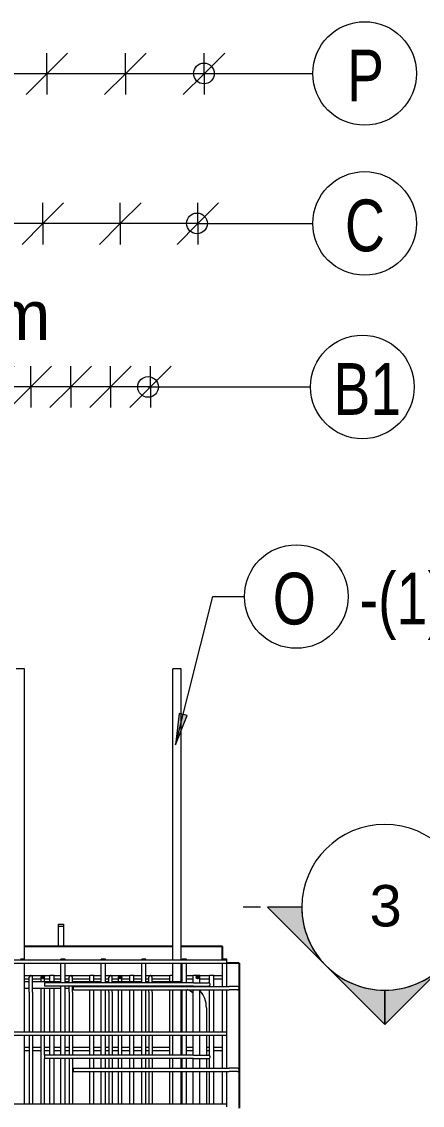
# Model space of a CAD drawing. Header units: millimetres. Extents: x 6744 to 22888, y -3063 to 10037.
# Drawn here: x 11794 to 12760, y 7317 to 9932 of the extents above; entities that cross this region are included whole.
import ezdxf

# ---------------------------------------------------------------- set-up
doc = ezdxf.new("R2010")
doc.units = ezdxf.units.MM
for name, color, linetype, lineweight in [('A-ANNO-DIMS', 211, 'Continuous', 9), ('A-ANNO-DIMS-50', 211, 'Continuous', 9), ('A-GENM', 13, 'Continuous', 18), ('A-WALL', 113, 'Continuous', 25), ('G-ANNO-SYMB', 111, 'Continuous', 9), ('S-RBAR', 171, 'Continuous', 18), ('S-RBAR-IDEN', 171, 'Continuous', 9)]:
    doc.layers.add(name, color=color, linetype=linetype, lineweight=lineweight)
doc.styles.add('Arial', font='arial.ttf', dxfattribs={"height": 100})
doc.styles.add('Arial_1', font='arial.ttf', dxfattribs={"height": 119.0625})
doc.styles.add('Nirmala UI Semilight', font='NirmalaS.ttf', dxfattribs={"width": 0.8, "height": 125})
doc.dimstyles.new('Arrow_Filled_-_2_5_NI_UI', dxfattribs={"dimscale": 304.8, "dimtxt": 130.920493, "dimasz": 0.328084, "dimexe": 0.164042, "dimexo": 0.0625, "dimgap": 0.164042, "dimtad": 1, "dimdec": 4, "dimzin": 0, "dimdsep": 46, "dimtxsty": 'Arial', "dimblk1": 'OBLIQUE', "dimblk2": 'OBLIQUE', "dimsah": 1, "dimcen": 0.09, "dimazin": 0, "dimtfac": 1, "dimtdec": 4, "dimtix": 1, "dimtmove": 0, "dimatfit": 3, "dimfxl": 0.164042, "dimfxlon": 1, "dimtvp": 1, "dimtolj": 1, "dimtzin": 0, "dimarcsym": 2})
doc.dimstyles.new('Arrow_Filled_-_2_5_NI_UI_1', dxfattribs={"dimscale": 304.8, "dimtxt": 130.920493, "dimasz": 0.328084, "dimexe": 0.164042, "dimexo": 0.0625, "dimgap": 0.164042, "dimtad": 1, "dimdec": 4, "dimzin": 0, "dimdsep": 46, "dimtxsty": 'Arial_1', "dimblk1": 'OBLIQUE', "dimblk2": 'OBLIQUE', "dimsah": 1, "dimcen": 0.09, "dimazin": 0, "dimtfac": 1, "dimtdec": 4, "dimtix": 1, "dimtmove": 0, "dimatfit": 3, "dimfxl": 0.164042, "dimfxlon": 1, "dimtvp": 1, "dimtolj": 1, "dimtzin": 0, "dimarcsym": 2})
doc.dimstyles.new('Arrow_Filled_-_2_5_NI_UI_2', dxfattribs={"dimscale": 304.8, "dimtxt": 130.920493, "dimasz": 0.328084, "dimexe": 0.164042, "dimexo": 0.0625, "dimgap": 0.164042, "dimtad": 1, "dimdec": 4, "dimzin": 0, "dimdsep": 46, "dimtxsty": 'Nirmala UI Semilight', "dimblk1": 'OBLIQUE', "dimblk2": 'OBLIQUE', "dimsah": 1, "dimcen": 0.09, "dimazin": 0, "dimtfac": 1, "dimtdec": 4, "dimtix": 1, "dimtmove": 0, "dimatfit": 3, "dimfxl": 0.164042, "dimfxlon": 1, "dimtvp": 1, "dimtolj": 1, "dimtzin": 0, "dimarcsym": 2})

# ---------------------------------------------------------------- blocks, each defined once
blk = doc.blocks.new('RR spread anchor face based - RR-SA-4_0-180-1726831-Elevation Front 1')
at = {"layer": 'A-GENM'}
for p, q in [((11882.6, 7748.8), (11882.6, 7753.8)), ((11882.6, 7753.8), (11894.6, 7753.8)), ((11882.6, 7700), (11882.6, 7748.8)), ((11894.6, 7748.8), (11882.6, 7748.8)), ((11894.6, 7753.8), (11894.6, 7748.8)), ((11894.6, 7748.8), (11894.6, 7700))]:
    blk.add_line(p, q, dxfattribs=at)
blk = doc.blocks.new('Detail View - M_Section Head - Filled SHOP DWG-1002450-Elevation Front 1')
at = {"layer": 'G-ANNO-SYMB'}
h = blk.add_hatch(color=256, dxfattribs=at)
edge = h.paths.add_edge_path()
edge.add_line((12386.7, 7794.8), (12469.5, 7794.8))
edge.add_arc((12669.5, 7794.8), 200, 180, 225)
edge.add_line((12528.1, 7653.4), (12386.7, 7794.8))
h = blk.add_hatch(color=256, dxfattribs=at)
edge = h.paths.add_edge_path()
edge.add_line((12952.4, 7794.8), (12811, 7653.4))
edge.add_arc((12669.5, 7794.8), 200, 315, 360)
edge.add_line((12869.5, 7794.8), (12952.4, 7794.8))
h = blk.add_hatch(color=256, dxfattribs=at)
edge = h.paths.add_edge_path()
edge.add_line((12669.5, 7512), (12528.1, 7653.4))
edge.add_arc((12669.5, 7794.8), 200, 225, 270)
edge.add_line((12669.5, 7594.8), (12669.5, 7512))
h = blk.add_hatch(color=256, dxfattribs=at)
edge = h.paths.add_edge_path()
edge.add_line((12669.5, 7512), (12669.5, 7594.8))
edge.add_arc((12669.5, 7794.8), 200, 270, 315)
edge.add_line((12811, 7653.4), (12669.5, 7512))
for p, q in [((12669.5, 7512), (12386.7, 7794.8)), ((12469.5, 7794.8), (12386.7, 7794.8)), ((12386.7, 7794.8), (12528.1, 7653.4)), ((12469.5, 7794.8), (12386.7, 7794.8)), ((12669.5, 7512), (12952.4, 7794.8)), ((12811, 7653.4), (12952.4, 7794.8)), ((12869.5, 7794.8), (12952.4, 7794.8)), ((12952.4, 7794.8), (12869.5, 7794.8)), ((12528.1, 7653.4), (12669.5, 7512)), ((12669.5, 7512), (12811, 7653.4)), ((12669.5, 7594.8), (12669.5, 7512)), ((12669.5, 7512), (12669.5, 7594.8))]:
    blk.add_line(p, q, dxfattribs=at)
for start, end in [(0, 180), (180, 360), (180, 225), (315, 0), (225, 270), (270, 315)]:
    blk.add_arc((12669.5, 7794.8), 200, start, end, dxfattribs=at)
blk = doc.blocks.new('DIMBLOCK1-Elevation Front 1')
at = {"layer": 'A-ANNO-DIMS-50'}
for p, q in [((12008.2, 9051.1), (12058.2, 9101.1)), ((12008.2, 9051.1), (12008.2, 9101.1)), ((12104.4, 9051.1), (12154.4, 9101.1)), ((12104.4, 9051.1), (12104.4, 9101.1)), ((12008.2, 9051.1), (11958.2, 9001.1)), ((12104.4, 9051.1), (12008.2, 9051.1)), ((12008.2, 9051.1), (12008.2, 9001.1)), ((12104.4, 9051.1), (12054.4, 9001.1)), ((12104.4, 9051.1), (12104.4, 9001.1))]:
    blk.add_line(p, q, dxfattribs=at)
blk = doc.blocks.new('_Oblique')
at = {"color": 0, "linetype": 'ByBlock', "lineweight": -2}
blk.add_line((-0.5, -0.5), (0.5, 0.5), dxfattribs=at)
blk = doc.blocks.new('DIMBLOCK2-Elevation Front 1')
at = {"layer": 'A-ANNO-DIMS-50'}
for p, q in [((11912.1, 9051.1), (11962.1, 9101.1)), ((11912.1, 9051.1), (11912.1, 9101.1)), ((12008.2, 9051.1), (12058.2, 9101.1)), ((12008.2, 9051.1), (12008.2, 9101.1)), ((11912.1, 9051.1), (11862.1, 9001.1)), ((12008.2, 9051.1), (11912.1, 9051.1)), ((11912.1, 9051.1), (11912.1, 9001.1)), ((12008.2, 9051.1), (11958.2, 9001.1)), ((12008.2, 9051.1), (12008.2, 9001.1))]:
    blk.add_line(p, q, dxfattribs=at)
blk = doc.blocks.new('DIMBLOCK3-Elevation Front 1')
at = {"layer": 'A-ANNO-DIMS-50'}
for p, q in [((11815.9, 9051.1), (11865.9, 9101.1)), ((11815.9, 9051.1), (11815.9, 9101.1)), ((11912.1, 9051.1), (11962.1, 9101.1)), ((11912.1, 9051.1), (11912.1, 9101.1)), ((11815.9, 9051.1), (11765.9, 9001.1)), ((11912.1, 9051.1), (11815.9, 9051.1)), ((11815.9, 9051.1), (11815.9, 9001.1)), ((11912.1, 9051.1), (11862.1, 9001.1)), ((11912.1, 9051.1), (11912.1, 9001.1))]:
    blk.add_line(p, q, dxfattribs=at)
blk = doc.blocks.new('DIMBLOCK4-Elevation Front 1')
at = {"layer": 'A-ANNO-DIMS-50'}
for p, q in [((11726, 9051.1), (11776, 9101.1)), ((11726, 9051.1), (11726, 9101.1)), ((11815.9, 9051.1), (11865.9, 9101.1)), ((11815.9, 9051.1), (11815.9, 9101.1)), ((11726, 9051.1), (11676, 9001.1)), ((11815.9, 9051.1), (11726, 9051.1)), ((11726, 9051.1), (11726, 9001.1)), ((11815.9, 9051.1), (11765.9, 9001.1)), ((11815.9, 9051.1), (11815.9, 9001.1))]:
    blk.add_line(p, q, dxfattribs=at)
blk = doc.blocks.new('DIMBLOCK21-Elevation Front 1')
at = {"layer": 'A-ANNO-DIMS-50'}
for p, q in [((11726, 9051.1), (11776, 9101.1)), ((11726, 9051.1), (11726, 9101.1)), ((11815.9, 9051.1), (11865.9, 9101.1)), ((11815.9, 9051.1), (11815.9, 9101.1)), ((11912.1, 9051.1), (11962.1, 9101.1)), ((11912.1, 9051.1), (11912.1, 9101.1)), ((12008.2, 9051.1), (12058.2, 9101.1)), ((12008.2, 9051.1), (12008.2, 9101.1)), ((12104.4, 9051.1), (12154.4, 9101.1)), ((12104.4, 9051.1), (12104.4, 9101.1)), ((11726, 9051.1), (11676, 9001.1)), ((11815.9, 9051.1), (11726, 9051.1)), ((11726, 9051.1), (11726, 9001.1)), ((11815.9, 9051.1), (11765.9, 9001.1)), ((12104.4, 9051.1), (11815.9, 9051.1)), ((11912.1, 9051.1), (11815.9, 9051.1)), ((11815.9, 9051.1), (11815.9, 9001.1)), ((11912.1, 9051.1), (11862.1, 9001.1)), ((12008.2, 9051.1), (11912.1, 9051.1)), ((11912.1, 9051.1), (11912.1, 9001.1)), ((12008.2, 9051.1), (11958.2, 9001.1)), ((12104.4, 9051.1), (12008.2, 9051.1)), ((12008.2, 9051.1), (12008.2, 9001.1)), ((12104.4, 9051.1), (12054.4, 9001.1)), ((12104.4, 9051.1), (12104.4, 9001.1))]:
    blk.add_line(p, q, dxfattribs=at)
blk = doc.blocks.new('_None')
blk = doc.blocks.new('DIMBLOCK22-Elevation Front 1')
at = {"layer": 'A-ANNO-DIMS-50'}
for p, q in [((11623.7, 9051.1), (11673.7, 9101.1)), ((11623.7, 9051.1), (11623.7, 9101.1)), ((11726, 9051.1), (11776, 9101.1)), ((11726, 9051.1), (11726, 9101.1)), ((11815.9, 9051.1), (11865.9, 9101.1)), ((11815.9, 9051.1), (11815.9, 9101.1)), ((11623.7, 9051.1), (11573.7, 9001.1)), ((11726, 9051.1), (11623.7, 9051.1)), ((11623.7, 9051.1), (11623.7, 9001.1)), ((11726, 9051.1), (11676, 9001.1)), ((11815.9, 9051.1), (11726, 9051.1)), ((11815.9, 9051.1), (11726, 9051.1)), ((11726, 9051.1), (11726, 9001.1)), ((11815.9, 9051.1), (11765.9, 9001.1)), ((11815.9, 9051.1), (11815.9, 9001.1))]:
    blk.add_line(p, q, dxfattribs=at)
blk = doc.blocks.new('DIMBLOCK33-Elevation Front 1')
at = {"layer": 'A-ANNO-DIMS-50'}
for p, q in [((12031.7, 9444.8), (12081.7, 9494.8)), ((12031.7, 9444.8), (12031.7, 9494.8)), ((12218.6, 9444.8), (12268.6, 9494.8)), ((12218.6, 9444.8), (12218.6, 9494.8)), ((12031.7, 9444.8), (11981.7, 9394.8)), ((12218.6, 9444.8), (12031.7, 9444.8)), ((12031.7, 9444.8), (12031.7, 9394.8)), ((12218.6, 9444.8), (12168.6, 9394.8)), ((12218.6, 9444.8), (12218.6, 9394.8))]:
    blk.add_line(p, q, dxfattribs=at)
blk = doc.blocks.new('DIMBLOCK34-Elevation Front 1')
at = {"layer": 'A-ANNO-DIMS-50'}
for p, q in [((11844.7, 9444.8), (11894.7, 9494.8)), ((11844.7, 9444.8), (11844.7, 9494.8)), ((12031.7, 9444.8), (12081.7, 9494.8)), ((12031.7, 9444.8), (12031.7, 9494.8)), ((11844.7, 9444.8), (11794.7, 9394.8)), ((12031.7, 9444.8), (11844.7, 9444.8)), ((11844.7, 9444.8), (11844.7, 9394.8)), ((12031.7, 9444.8), (11981.7, 9394.8)), ((12031.7, 9444.8), (12031.7, 9394.8))]:
    blk.add_line(p, q, dxfattribs=at)
blk = doc.blocks.new('DIMBLOCK35-Elevation Front 1')
at = {"layer": 'A-ANNO-DIMS-50'}
for p, q in [((11657.8, 9444.8), (11707.8, 9494.8)), ((11657.8, 9444.8), (11657.8, 9494.8)), ((11844.7, 9444.8), (11894.7, 9494.8)), ((11844.7, 9444.8), (11844.7, 9494.8)), ((11657.8, 9444.8), (11607.8, 9394.8)), ((11844.7, 9444.8), (11657.8, 9444.8)), ((11657.8, 9444.8), (11657.8, 9394.8)), ((11844.7, 9444.8), (11794.7, 9394.8)), ((11844.7, 9444.8), (11844.7, 9394.8))]:
    blk.add_line(p, q, dxfattribs=at)
blk = doc.blocks.new('DIMBLOCK44-Elevation Front 1')
at = {"layer": 'A-ANNO-DIMS-50'}
for p, q in [((10162.6, 9444.8), (10212.6, 9494.8)), ((10162.6, 9444.8), (10162.6, 9494.8)), ((10349.5, 9444.8), (10399.5, 9494.8)), ((10349.5, 9444.8), (10349.5, 9494.8)), ((10536.4, 9444.8), (10586.4, 9494.8)), ((10536.4, 9444.8), (10536.4, 9494.8)), ((10723.3, 9444.8), (10773.3, 9494.8)), ((10723.3, 9444.8), (10723.3, 9494.8)), ((10910.2, 9444.8), (10960.2, 9494.8)), ((10910.2, 9444.8), (10910.2, 9494.8)), ((11097.1, 9444.8), (11147.1, 9494.8)), ((11097.1, 9444.8), (11097.1, 9494.8)), ((11284, 9444.8), (11334, 9494.8)), ((11284, 9444.8), (11284, 9494.8)), ((11470.9, 9444.8), (11520.9, 9494.8)), ((11470.9, 9444.8), (11470.9, 9494.8)), ((11657.8, 9444.8), (11707.8, 9494.8)), ((11657.8, 9444.8), (11657.8, 9494.8)), ((11844.7, 9444.8), (11894.7, 9494.8)), ((11844.7, 9444.8), (11844.7, 9494.8)), ((12031.7, 9444.8), (12081.7, 9494.8)), ((12031.7, 9444.8), (12031.7, 9494.8)), ((12218.6, 9444.8), (12268.6, 9494.8)), ((12218.6, 9444.8), (12218.6, 9494.8)), ((10162.6, 9444.8), (10112.6, 9394.8)), ((12218.6, 9444.8), (10162.6, 9444.8)), ((10349.5, 9444.8), (10162.6, 9444.8)), ((10162.6, 9444.8), (10162.6, 9394.8)), ((10349.5, 9444.8), (10299.5, 9394.8)), ((10536.4, 9444.8), (10349.5, 9444.8)), ((10349.5, 9444.8), (10349.5, 9394.8)), ((10536.4, 9444.8), (10486.4, 9394.8)), ((10723.3, 9444.8), (10536.4, 9444.8)), ((10536.4, 9444.8), (10536.4, 9394.8)), ((10723.3, 9444.8), (10673.3, 9394.8)), ((10910.2, 9444.8), (10723.3, 9444.8)), ((10723.3, 9444.8), (10723.3, 9394.8)), ((10910.2, 9444.8), (10860.2, 9394.8)), ((11097.1, 9444.8), (10910.2, 9444.8)), ((10910.2, 9444.8), (10910.2, 9394.8)), ((11097.1, 9444.8), (11047.1, 9394.8)), ((11284, 9444.8), (11097.1, 9444.8)), ((11097.1, 9444.8), (11097.1, 9394.8)), ((11284, 9444.8), (11234, 9394.8)), ((11470.9, 9444.8), (11284, 9444.8)), ((11284, 9444.8), (11284, 9394.8)), ((11470.9, 9444.8), (11420.9, 9394.8)), ((11657.8, 9444.8), (11470.9, 9444.8)), ((11470.9, 9444.8), (11470.9, 9394.8)), ((11657.8, 9444.8), (11607.8, 9394.8)), ((11844.7, 9444.8), (11657.8, 9444.8)), ((11657.8, 9444.8), (11657.8, 9394.8)), ((11844.7, 9444.8), (11794.7, 9394.8)), ((12031.7, 9444.8), (11844.7, 9444.8)), ((11844.7, 9444.8), (11844.7, 9394.8)), ((12031.7, 9444.8), (11981.7, 9394.8)), ((12218.6, 9444.8), (12031.7, 9444.8)), ((12031.7, 9444.8), (12031.7, 9394.8)), ((12218.6, 9444.8), (12168.6, 9394.8)), ((12218.6, 9444.8), (12218.6, 9394.8))]:
    blk.add_line(p, q, dxfattribs=at)
blk = doc.blocks.new('M_Rebar Tag_rfa MARK - DOT 1 MM-794228-Elevation Front 1')
at = {"layer": 'S-RBAR-IDEN'}
blk.add_circle((12615.5, 9050.7), 125, dxfattribs=at)
blk = doc.blocks.new('DIMBLOCK452-Elevation Front 1')
at = {"layer": 'A-ANNO-DIMS-50'}
for p, q in [((12043.9, 9806.2), (12093.9, 9856.2)), ((12043.9, 9806.2), (12043.9, 9856.2)), ((12233.6, 9806.2), (12283.6, 9856.2)), ((12233.6, 9806.2), (12233.6, 9856.2)), ((12043.9, 9806.2), (11993.9, 9756.2)), ((12233.6, 9806.2), (12043.9, 9806.2)), ((12043.9, 9806.2), (12043.9, 9756.2)), ((12233.6, 9806.2), (12183.6, 9756.2)), ((12233.6, 9806.2), (12233.6, 9756.2))]:
    blk.add_line(p, q, dxfattribs=at)
blk = doc.blocks.new('DIMBLOCK453-Elevation Front 1')
at = {"layer": 'A-ANNO-DIMS-50'}
for p, q in [((11854.3, 9806.2), (11904.3, 9856.2)), ((11854.3, 9806.2), (11854.3, 9856.2)), ((12043.9, 9806.2), (12093.9, 9856.2)), ((12043.9, 9806.2), (12043.9, 9856.2)), ((11854.3, 9806.2), (11804.3, 9756.2)), ((12043.9, 9806.2), (11854.3, 9806.2)), ((11854.3, 9806.2), (11854.3, 9756.2)), ((12043.9, 9806.2), (11993.9, 9756.2)), ((12043.9, 9806.2), (12043.9, 9756.2))]:
    blk.add_line(p, q, dxfattribs=at)
blk = doc.blocks.new('DIMBLOCK454-Elevation Front 1')
at = {"layer": 'A-ANNO-DIMS-50'}
for p, q in [((11664.7, 9806.2), (11714.7, 9856.2)), ((11664.7, 9806.2), (11664.7, 9856.2)), ((11854.3, 9806.2), (11904.3, 9856.2)), ((11854.3, 9806.2), (11854.3, 9856.2)), ((11664.7, 9806.2), (11614.7, 9756.2)), ((11854.3, 9806.2), (11664.7, 9806.2)), ((11664.7, 9806.2), (11664.7, 9756.2)), ((11854.3, 9806.2), (11804.3, 9756.2)), ((11854.3, 9806.2), (11854.3, 9756.2))]:
    blk.add_line(p, q, dxfattribs=at)
blk = doc.blocks.new('DIMBLOCK463-Elevation Front 1')
at = {"layer": 'A-ANNO-DIMS-50'}
for p, q in [((10147.6, 9806.2), (10197.6, 9856.2)), ((10147.6, 9806.2), (10147.6, 9856.2)), ((10337.2, 9806.2), (10387.2, 9856.2)), ((10337.2, 9806.2), (10337.2, 9856.2)), ((10526.8, 9806.2), (10576.8, 9856.2)), ((10526.8, 9806.2), (10526.8, 9856.2)), ((10716.5, 9806.2), (10766.5, 9856.2)), ((10716.5, 9806.2), (10716.5, 9856.2)), ((10906.1, 9806.2), (10956.1, 9856.2)), ((10906.1, 9806.2), (10906.1, 9856.2)), ((11095.7, 9806.2), (11145.7, 9856.2)), ((11095.7, 9806.2), (11095.7, 9856.2)), ((11285.4, 9806.2), (11335.4, 9856.2)), ((11285.4, 9806.2), (11285.4, 9856.2)), ((11475, 9806.2), (11525, 9856.2)), ((11475, 9806.2), (11475, 9856.2)), ((11664.7, 9806.2), (11714.7, 9856.2)), ((11664.7, 9806.2), (11664.7, 9856.2)), ((11854.3, 9806.2), (11904.3, 9856.2)), ((11854.3, 9806.2), (11854.3, 9856.2)), ((12043.9, 9806.2), (12093.9, 9856.2)), ((12043.9, 9806.2), (12043.9, 9856.2)), ((12233.6, 9806.2), (12283.6, 9856.2)), ((12233.6, 9806.2), (12233.6, 9856.2)), ((10147.6, 9806.2), (10097.6, 9756.2)), ((12233.6, 9806.2), (10147.6, 9806.2)), ((10337.2, 9806.2), (10147.6, 9806.2)), ((10147.6, 9806.2), (10147.6, 9756.2)), ((10337.2, 9806.2), (10287.2, 9756.2)), ((10526.8, 9806.2), (10337.2, 9806.2)), ((10337.2, 9806.2), (10337.2, 9756.2)), ((10526.8, 9806.2), (10476.8, 9756.2)), ((10716.5, 9806.2), (10526.8, 9806.2)), ((10526.8, 9806.2), (10526.8, 9756.2)), ((10716.5, 9806.2), (10666.5, 9756.2)), ((10906.1, 9806.2), (10716.5, 9806.2)), ((10716.5, 9806.2), (10716.5, 9756.2)), ((10906.1, 9806.2), (10856.1, 9756.2)), ((11095.7, 9806.2), (10906.1, 9806.2)), ((10906.1, 9806.2), (10906.1, 9756.2)), ((11095.7, 9806.2), (11045.7, 9756.2)), ((11285.4, 9806.2), (11095.7, 9806.2)), ((11095.7, 9806.2), (11095.7, 9756.2)), ((11285.4, 9806.2), (11235.4, 9756.2)), ((11475, 9806.2), (11285.4, 9806.2)), ((11285.4, 9806.2), (11285.4, 9756.2)), ((11475, 9806.2), (11425, 9756.2)), ((11664.7, 9806.2), (11475, 9806.2)), ((11475, 9806.2), (11475, 9756.2)), ((11664.7, 9806.2), (11614.7, 9756.2)), ((11854.3, 9806.2), (11664.7, 9806.2)), ((11664.7, 9806.2), (11664.7, 9756.2)), ((11854.3, 9806.2), (11804.3, 9756.2)), ((12043.9, 9806.2), (11854.3, 9806.2)), ((11854.3, 9806.2), (11854.3, 9756.2)), ((12043.9, 9806.2), (11993.9, 9756.2)), ((12233.6, 9806.2), (12043.9, 9806.2)), ((12043.9, 9806.2), (12043.9, 9756.2)), ((12233.6, 9806.2), (12183.6, 9756.2)), ((12233.6, 9806.2), (12233.6, 9756.2))]:
    blk.add_line(p, q, dxfattribs=at)
blk = doc.blocks.new('M_Rebar Tag_rfa MARK - ARROW-794226-Elevation Front 1')
at = {"layer": 'S-RBAR-IDEN'}
blk.add_circle((7986, 7943.3), 125, dxfattribs=at)

msp = doc.modelspace()

# ---------------------------------------------------------------- hatches: boundary and pattern name
at = {"layer": 'S-RBAR'}
h = msp.add_hatch(color=256, dxfattribs=at)
edge = h.paths.add_edge_path()
edge.add_arc((11844.74723, 7626), 4, 0, 360)
for points in [[(11844.74723, 7622), (11848.74723, 7626), (11844.74723, 7630), (11840.74723, 7626)], [(12031.65632, 7622), (12035.65632, 7626), (12031.65632, 7630), (12027.65632, 7626)], [(12218.56541, 7622), (12222.56541, 7626), (12218.56541, 7630), (12214.56541, 7626)]]:
    msp.add_hatch(color=256, dxfattribs=at).paths.add_polyline_path(points)
h = msp.add_hatch(color=256, dxfattribs=at)
edge = h.paths.add_edge_path()
edge.add_arc((12031.65632, 7626), 4, 0, 360)
h = msp.add_hatch(color=256, dxfattribs=at)
edge = h.paths.add_edge_path()
edge.add_arc((12218.56541, 7626), 4, 0, 360)
at = {"layer": 'S-RBAR-IDEN'}
msp.add_hatch(color=256, dxfattribs=at).paths.add_polyline_path([(12164.7913, 8187.12959), (12192.73559, 8257.42618), (12173.58931, 8262.2634)])

# ---------------------------------------------------------------- linework, layer by layer
at = {"layer": 'A-WALL'}
for p, q in [((12158.56541, 7700), (11800.56541, 7700)), ((12278.56745, 7700), (12178.56541, 7700)), ((12278.56745, 7670), (12278.56745, 7700)), ((12318.56745, 7660), (12288.56745, 7660)), ((12318.56745, 7660), (12318.56745, 7310))]:
    msp.add_line(p, q, dxfattribs=at)
at = {"layer": 'G-ANNO-SYMB'}
msp.add_line((12369.54668, 7794.81652), (12327.79283, 7794.81652), dxfattribs=at)
at = {"layer": 'S-RBAR'}
for p, q in [((11800.56541, 8370), (11780.56541, 8370)), ((11800.56541, 7670), (11800.56541, 8370)), ((12178.56541, 8370), (12158.56541, 8370)), ((12158.56541, 7668.00692), (12158.56541, 8370)), ((12178.56541, 7668.00692), (12178.56541, 8370)), ((10132.56745, 7668.00692), (12288.56745, 7668.00692)), ((11800.84018, 7670), (11790.84018, 7670)), ((11800.84018, 7668.00692), (11800.84018, 7670)), ((11898.38564, 7670), (11888.38564, 7670)), ((11888.38564, 7668.00692), (11888.38564, 7670)), ((11898.38564, 7668.00692), (11898.38564, 7670)), ((11995.93109, 7670), (11985.93109, 7670)), ((11985.93109, 7668.00692), (11985.93109, 7670)), ((11995.93109, 7668.00692), (11995.93109, 7670)), ((12093.47655, 7670), (12083.47655, 7670)), ((12083.47655, 7668.00692), (12083.47655, 7670)), ((12093.47655, 7668.00692), (12093.47655, 7670)), ((12191.022, 7670), (12181.022, 7670)), ((12181.022, 7668.00692), (12181.022, 7670)), ((12191.022, 7668.00692), (12191.022, 7670)), ((12288.56745, 7670), (12278.56745, 7670)), ((12278.56745, 7668.00692), (12278.56745, 7670)), ((12288.56745, 7668.00692), (12288.56745, 7670)), ((12288.56745, 7660.00692), (12288.56745, 7668.00692)), ((10132.56745, 7660.00692), (12288.56745, 7660.00692)), ((11800.84018, 7494.44909), (11800.84018, 7660.00692)), ((11888.38564, 7612.69684), (11888.38564, 7660.00692)), ((11898.38564, 7612.69684), (11898.38564, 7660.00692)), ((11985.93109, 7612.69684), (11985.93109, 7660.00692)), ((11995.93109, 7612.69684), (11995.93109, 7660.00692)), ((12083.47655, 7612.69684), (12083.47655, 7660.00692)), ((12093.47655, 7612.69684), (12093.47655, 7660.00692)), ((12158.56541, 7615.6317), (12158.56541, 7660.00692)), ((12178.56541, 7615.28537), (12178.56541, 7660.00692)), ((12181.022, 7612.69684), (12181.022, 7660.00692)), ((12191.022, 7612.69684), (12191.022, 7660.00692)), ((12278.56745, 7604), (12278.56745, 7660.00692)), ((12288.56745, 7604), (12288.56745, 7660.00692)), ((11800.84018, 7630), (11861.79874, 7630)), ((11800.84018, 7622), (11811.93491, 7622)), ((11800.84018, 7615.6317), (11811.93491, 7615.6317)), ((11811.93491, 7590), (11811.93491, 7626)), ((11819.93491, 7590), (11819.93491, 7626)), ((11819.93491, 7622), (11840.74723, 7622)), ((11819.93491, 7615.6317), (11888.38564, 7615.6317)), ((11844.74723, 7630), (11840.74723, 7626)), ((11840.74723, 7616.19521), (11840.74723, 7626)), ((11840.74723, 7626), (11844.74723, 7622)), ((11848.74723, 7626), (11844.74723, 7630)), ((11844.74723, 7622), (11848.74723, 7626)), ((12208.56745, 7612.69684), (11848.56745, 7612.69684)), ((11848.56745, 7612.69684), (11848.56745, 7604.69684)), ((11848.74723, 7616.19521), (11848.74723, 7626)), ((11848.74723, 7622), (11861.79874, 7622)), ((11871.79874, 7630), (11861.79874, 7630)), ((11861.79874, 7615.6317), (11861.79874, 7630)), ((11871.79874, 7630), (11888.38564, 7630)), ((11871.79874, 7615.6317), (11871.79874, 7630)), ((11871.79874, 7622), (11888.38564, 7622)), ((11898.38564, 7630), (11958.1349, 7630)), ((11898.38564, 7622), (11908.0763, 7622)), ((11898.38564, 7615.6317), (11908.0763, 7615.6317)), ((11908.0763, 7613.47237), (11908.0763, 7626)), ((11916.0763, 7613.47237), (11916.0763, 7626)), ((11916.0763, 7622), (11958.1349, 7622)), ((11916.0763, 7615.6317), (11985.93109, 7615.6317)), ((11968.1349, 7630), (11958.1349, 7630)), ((11958.1349, 7615.6317), (11958.1349, 7630)), ((11968.1349, 7630), (11985.93109, 7630)), ((11968.1349, 7615.6317), (11968.1349, 7630)), ((11968.1349, 7622), (11985.93109, 7622)), ((11995.93109, 7630), (12054.47106, 7630)), ((11995.93109, 7622), (12004.21769, 7622)), ((11995.93109, 7615.6317), (12004.21769, 7615.6317)), ((12004.21769, 7613.47237), (12004.21769, 7626)), ((12012.21769, 7613.47237), (12012.21769, 7626)), ((12012.21769, 7622), (12027.65632, 7622)), ((12012.21769, 7615.6317), (12083.47655, 7615.6317)), ((12031.65632, 7630), (12027.65632, 7626)), ((12027.65632, 7616.19521), (12027.65632, 7626)), ((12027.65632, 7626), (12031.65632, 7622)), ((12035.65632, 7626), (12031.65632, 7630)), ((12031.65632, 7622), (12035.65632, 7626)), ((12035.65632, 7616.19521), (12035.65632, 7626)), ((12035.65632, 7622), (12054.47106, 7622)), ((12064.47106, 7630), (12054.47106, 7630)), ((12054.47106, 7615.6317), (12054.47106, 7630)), ((12064.47106, 7630), (12083.47655, 7630)), ((12064.47106, 7615.6317), (12064.47106, 7630)), ((12064.47106, 7622), (12083.47655, 7622)), ((12093.69382, 7630), (12150.80722, 7630)), ((12093.69382, 7622), (12100.35908, 7622)), ((12093.69382, 7615.6317), (12100.35908, 7615.6317)), ((12100.35908, 7613.47237), (12100.35908, 7626)), ((12108.35908, 7613.47237), (12108.35908, 7626)), ((12108.35908, 7622), (12150.80722, 7622)), ((12108.35908, 7615.6317), (12175.93481, 7615.6317)), ((12158.56541, 7630), (12150.80722, 7630)), ((12150.80722, 7615.6317), (12150.80722, 7630)), ((12178.56541, 7630), (12181.022, 7630)), ((12178.56541, 7622), (12181.022, 7622)), ((12191.022, 7630), (12207.56745, 7630)), ((12191.022, 7622), (12207.56745, 7622)), ((12223.56745, 7630.00692), (12207.56745, 7630.00692)), ((12207.56745, 7612.69684), (12207.56745, 7630.00692)), ((12208.56745, 7612.69684), (12244.56745, 7612.69684)), ((12218.56541, 7630), (12214.56541, 7626)), ((12214.56541, 7626), (12218.56541, 7622)), ((12222.56541, 7626), (12218.56541, 7630)), ((12218.56541, 7622), (12222.56541, 7626)), ((12223.56745, 7612.69684), (12223.56745, 7630.00692)), ((12223.56745, 7630), (12247.14338, 7630)), ((12223.56745, 7622), (12247.14338, 7622)), ((12257.14338, 7630), (12247.14338, 7630)), ((12247.14338, 7611.41038), (12247.14338, 7630)), ((12257.14338, 7630), (12278.56745, 7630)), ((12257.14338, 7604), (12257.14338, 7630)), ((12257.14338, 7622), (12278.56745, 7622)), ((11800.84018, 7599.6317), (11811.93491, 7599.6317)), ((11811.93491, 7590), (11811.93491, 7494.44909)), ((11819.93491, 7599.6317), (11888.38564, 7599.6317)), ((11819.93491, 7590), (11819.93491, 7494.44909)), ((11840.74723, 7494.44909), (11840.74723, 7599.6317)), ((12208.56745, 7604.69684), (11848.56745, 7604.69684)), ((11848.74723, 7494.44909), (11848.74723, 7599.6317)), ((11861.79874, 7494.44909), (11861.79874, 7599.6317)), ((11871.79874, 7494.44909), (11871.79874, 7599.6317)), ((11888.38564, 7494.44909), (11888.38564, 7604.69684)), ((11898.38564, 7494.44909), (11898.38564, 7604.69684)), ((11898.38564, 7599.6317), (11908.0763, 7599.6317)), ((11908.0763, 7590), (11908.0763, 7604.92594)), ((11908.0763, 7590), (11908.0763, 7494.44909)), ((11916.0763, 7590), (11916.0763, 7604.92594)), ((11916.0763, 7599.6317), (11918.56745, 7599.6317)), ((11916.0763, 7590), (11916.0763, 7494.44909)), ((11918.56745, 7604), (12294.56745, 7604)), ((11918.56745, 7596), (11918.56745, 7604)), ((11918.56745, 7596), (12294.56745, 7596)), ((11958.1349, 7494.44909), (11958.1349, 7596)), ((11968.1349, 7494.44909), (11968.1349, 7596)), ((11985.93109, 7604), (11985.93109, 7604.69684)), ((11985.93109, 7494.44909), (11985.93109, 7596)), ((11995.93109, 7604), (11995.93109, 7604.69684)), ((11995.93109, 7494.44909), (11995.93109, 7596)), ((12004.21769, 7604.25887), (12004.21769, 7604.92594)), ((12004.21769, 7590), (12004.21769, 7596.25133)), ((12004.21769, 7590), (12004.21769, 7494.44909)), ((12012.21769, 7604.25887), (12012.21769, 7604.92594)), ((12012.21769, 7590), (12012.21769, 7596.25133)), ((12012.21769, 7590), (12012.21769, 7494.44909)), ((12027.65632, 7494.44909), (12027.65632, 7596)), ((12035.65632, 7494.44909), (12035.65632, 7596)), ((12054.47106, 7494.44909), (12054.47106, 7596)), ((12064.47106, 7494.44909), (12064.47106, 7596)), ((12083.47655, 7604), (12083.47655, 7604.69684)), ((12083.47655, 7494.44909), (12083.47655, 7596)), ((12093.47655, 7604), (12093.47655, 7604.69684)), ((12093.47655, 7494.44909), (12093.47655, 7596)), ((12100.35908, 7604.25887), (12100.35908, 7604.92594)), ((12100.35908, 7590), (12100.35908, 7596.25133)), ((12100.35908, 7590), (12100.35908, 7494.44909)), ((12108.35908, 7604.25887), (12108.35908, 7604.92594)), ((12108.35908, 7590), (12108.35908, 7596.25133)), ((12108.35908, 7590), (12108.35908, 7494.44909)), ((12150.80722, 7494.44909), (12150.80722, 7596)), ((12158.56541, 7494.44909), (12158.56541, 7596)), ((12178.56541, 7494.44909), (12178.56541, 7596)), ((12181.022, 7604), (12181.022, 7604.69684)), ((12181.022, 7494.44909), (12181.022, 7596)), ((12191.022, 7604), (12191.022, 7604.69684)), ((12191.022, 7494.44909), (12191.022, 7596)), ((12207.56745, 7604), (12207.56745, 7604.69684)), ((12207.56745, 7494.44909), (12207.56745, 7596)), ((12208.56745, 7604.69684), (12244.56745, 7604.69684)), ((12223.56745, 7604), (12223.56745, 7604.69684)), ((12223.56745, 7494.44909), (12223.56745, 7596)), ((12247.14338, 7604), (12247.14338, 7605.9833)), ((12247.14338, 7494.44909), (12247.14338, 7596)), ((12257.14338, 7494.44909), (12257.14338, 7596)), ((12278.56745, 7494.44909), (12278.56745, 7596)), ((12288.56745, 7494.44909), (12288.56745, 7596)), ((12314.56745, 7604), (12294.56745, 7604)), ((12314.56745, 7596), (12294.56745, 7596)), ((12239.43481, 7552.1317), (12239.43481, 7494.44909)), ((10132.56745, 7494.44909), (12288.56745, 7494.44909)), ((10132.56745, 7486.44909), (12288.56745, 7486.44909)), ((11800.84018, 7320.89127), (11800.84018, 7486.44909)), ((11811.93491, 7486.44909), (11811.93491, 7320.89127)), ((11819.93491, 7486.44909), (11819.93491, 7320.89127)), ((11840.74723, 7320.89127), (11840.74723, 7486.44909)), ((11848.74723, 7437.82493), (11848.74723, 7486.44909)), ((11861.79874, 7437.82493), (11861.79874, 7486.44909)), ((11871.79874, 7437.82493), (11871.79874, 7486.44909)), ((11888.38564, 7437.82493), (11888.38564, 7486.44909)), ((11898.38564, 7437.82493), (11898.38564, 7486.44909)), ((11908.0763, 7486.44909), (11908.0763, 7437.82493)), ((11916.0763, 7486.44909), (11916.0763, 7437.82493)), ((11958.1349, 7437.82493), (11958.1349, 7486.44909)), ((11968.1349, 7437.82493), (11968.1349, 7486.44909)), ((11985.93109, 7437.82493), (11985.93109, 7486.44909)), ((11995.93109, 7437.82493), (11995.93109, 7486.44909)), ((12004.21769, 7486.44909), (12004.21769, 7437.82493)), ((12012.21769, 7486.44909), (12012.21769, 7437.82493)), ((12027.65632, 7437.82493), (12027.65632, 7486.44909)), ((12035.65632, 7437.82493), (12035.65632, 7486.44909)), ((12054.47106, 7437.82493), (12054.47106, 7486.44909)), ((12064.47106, 7437.82493), (12064.47106, 7486.44909)), ((12083.47655, 7437.82493), (12083.47655, 7486.44909)), ((12093.47655, 7437.82493), (12093.47655, 7486.44909)), ((12100.35908, 7486.44909), (12100.35908, 7437.82493)), ((12108.35908, 7486.44909), (12108.35908, 7437.82493)), ((12150.80722, 7437.82493), (12150.80722, 7486.44909)), ((12158.56541, 7437.82493), (12158.56541, 7486.44909)), ((12178.56541, 7437.82493), (12178.56541, 7486.44909)), ((12181.022, 7437.82493), (12181.022, 7486.44909)), ((12191.022, 7437.82493), (12191.022, 7486.44909)), ((12207.56745, 7437.82493), (12207.56745, 7486.44909)), ((12223.56745, 7437.82493), (12223.56745, 7486.44909)), ((12239.43481, 7486.44909), (12239.43481, 7437.82493)), ((12247.14338, 7436.53846), (12247.14338, 7486.44909)), ((12257.14338, 7406.33333), (12257.14338, 7486.44909)), ((12278.56745, 7406.33333), (12278.56745, 7486.44909)), ((12288.56745, 7486.44909), (12288.56745, 7494.44909)), ((12288.56745, 7406.33333), (12288.56745, 7486.44909)), ((11800.84018, 7457.17308), (11811.93491, 7457.17308)), ((11819.93491, 7457.17308), (11840.74723, 7457.17308)), ((11848.74723, 7457.17308), (11861.79874, 7457.17308)), ((11871.79874, 7457.17308), (11888.38564, 7457.17308)), ((11898.38564, 7457.17308), (11908.0763, 7457.17308)), ((11916.0763, 7457.17308), (11958.1349, 7457.17308)), ((11968.1349, 7457.17308), (11985.93109, 7457.17308)), ((11995.93109, 7457.17308), (12004.21769, 7457.17308)), ((12012.21769, 7457.17308), (12027.65632, 7457.17308)), ((12035.65632, 7457.17308), (12054.47106, 7457.17308)), ((12064.47106, 7457.17308), (12083.47655, 7457.17308)), ((12093.47655, 7457.17308), (12100.35908, 7457.17308)), ((12108.35908, 7457.17308), (12150.80722, 7457.17308)), ((12178.56541, 7457.17308), (12181.022, 7457.17308)), ((12191.022, 7457.17308), (12207.56745, 7457.17308)), ((12239.43481, 7457.17308), (12247.14338, 7457.17308)), ((12257.14338, 7457.17308), (12278.56745, 7457.17308)), ((11800.84018, 7449.17308), (11811.93491, 7449.17308)), ((11819.93491, 7449.17308), (11840.74723, 7449.17308)), ((12208.56745, 7437.82493), (11848.56745, 7437.82493)), ((11848.56745, 7437.82493), (11848.56745, 7429.82493)), ((12208.56745, 7429.82493), (11848.56745, 7429.82493)), ((11848.74723, 7449.17308), (11861.79874, 7449.17308)), ((11848.74723, 7320.89127), (11848.74723, 7429.82493)), ((11861.79874, 7320.89127), (11861.79874, 7429.82493)), ((11871.79874, 7449.17308), (11888.38564, 7449.17308)), ((11871.79874, 7320.89127), (11871.79874, 7429.82493)), ((11888.38564, 7320.89127), (11888.38564, 7429.82493)), ((11898.38564, 7449.17308), (11908.0763, 7449.17308)), ((11898.38564, 7320.89127), (11898.38564, 7429.82493)), ((11908.0763, 7429.82493), (11908.0763, 7320.89127)), ((11916.0763, 7449.17308), (11958.1349, 7449.17308)), ((11916.0763, 7429.82493), (11916.0763, 7320.89127)), ((11958.1349, 7406.33333), (11958.1349, 7429.82493)), ((11968.1349, 7449.17308), (11985.93109, 7449.17308)), ((11968.1349, 7406.33333), (11968.1349, 7429.82493)), ((11985.93109, 7406.33333), (11985.93109, 7429.82493)), ((11995.93109, 7449.17308), (12004.21769, 7449.17308)), ((11995.93109, 7406.33333), (11995.93109, 7429.82493)), ((12004.21769, 7429.82493), (12004.21769, 7406.33333)), ((12012.21769, 7449.17308), (12027.65632, 7449.17308)), ((12012.21769, 7429.82493), (12012.21769, 7406.33333)), ((12027.65632, 7406.33333), (12027.65632, 7429.82493)), ((12035.65632, 7449.17308), (12054.47106, 7449.17308)), ((12035.65632, 7406.33333), (12035.65632, 7429.82493)), ((12054.47106, 7406.33333), (12054.47106, 7429.82493)), ((12064.47106, 7449.17308), (12083.47655, 7449.17308)), ((12064.47106, 7406.33333), (12064.47106, 7429.82493)), ((12083.47655, 7406.33333), (12083.47655, 7429.82493)), ((12093.47655, 7449.17308), (12100.35908, 7449.17308)), ((12093.47655, 7406.33333), (12093.47655, 7429.82493)), ((12100.35908, 7429.82493), (12100.35908, 7406.33333)), ((12108.35908, 7449.17308), (12150.80722, 7449.17308)), ((12108.35908, 7429.82493), (12108.35908, 7406.33333)), ((12150.80722, 7406.33333), (12150.80722, 7429.82493)), ((12158.56541, 7406.33333), (12158.56541, 7429.82493)), ((12178.56541, 7449.17308), (12181.022, 7449.17308)), ((12178.56541, 7406.33333), (12178.56541, 7429.82493)), ((12181.022, 7406.33333), (12181.022, 7429.82493)), ((12191.022, 7449.17308), (12207.56745, 7449.17308)), ((12191.022, 7406.33333), (12191.022, 7429.82493)), ((12207.56745, 7406.33333), (12207.56745, 7429.82493)), ((12208.56745, 7437.82493), (12244.56745, 7437.82493)), ((12208.56745, 7429.82493), (12244.56745, 7429.82493)), ((12223.56745, 7406.33333), (12223.56745, 7429.82493)), ((12239.43481, 7449.17308), (12247.14338, 7449.17308)), ((12239.43481, 7429.82493), (12239.43481, 7406.33333)), ((12247.14338, 7406.33333), (12247.14338, 7431.11139)), ((12257.14338, 7449.17308), (12278.56745, 7449.17308)), ((11918.56745, 7406.33333), (12294.56745, 7406.33333)), ((11918.56745, 7398.33333), (11918.56745, 7406.33333)), ((12314.56745, 7406.33333), (12294.56745, 7406.33333)), ((11918.56745, 7398.33333), (12294.56745, 7398.33333)), ((11958.1349, 7320.89127), (11958.1349, 7398.33333)), ((11968.1349, 7320.89127), (11968.1349, 7398.33333)), ((11985.93109, 7320.89127), (11985.93109, 7398.33333)), ((11995.93109, 7320.89127), (11995.93109, 7398.33333)), ((12004.21769, 7398.33333), (12004.21769, 7320.89127)), ((12012.21769, 7398.33333), (12012.21769, 7320.89127)), ((12027.65632, 7320.89127), (12027.65632, 7398.33333)), ((12035.65632, 7320.89127), (12035.65632, 7398.33333)), ((12054.47106, 7320.89127), (12054.47106, 7398.33333)), ((12064.47106, 7320.89127), (12064.47106, 7398.33333)), ((12083.47655, 7320.89127), (12083.47655, 7398.33333)), ((12093.47655, 7320.89127), (12093.47655, 7398.33333)), ((12100.35908, 7398.33333), (12100.35908, 7320.89127)), ((12108.35908, 7398.33333), (12108.35908, 7320.89127)), ((12150.80722, 7320.89127), (12150.80722, 7398.33333)), ((12158.56541, 7320.89127), (12158.56541, 7398.33333)), ((12178.56541, 7320.89127), (12178.56541, 7398.33333)), ((12181.022, 7320.89127), (12181.022, 7398.33333)), ((12191.022, 7320.89127), (12191.022, 7398.33333)), ((12207.56745, 7320.89127), (12207.56745, 7398.33333)), ((12223.56745, 7320.89127), (12223.56745, 7398.33333)), ((12239.43481, 7398.33333), (12239.43481, 7320.89127)), ((12247.14338, 7320.89127), (12247.14338, 7398.33333)), ((12257.14338, 7320.89127), (12257.14338, 7398.33333)), ((12278.56745, 7320.89127), (12278.56745, 7398.33333)), ((12288.56745, 7320.89127), (12288.56745, 7398.33333)), ((12314.56745, 7398.33333), (12294.56745, 7398.33333)), ((10132.56745, 7320.89127), (12288.56745, 7320.89127)), ((12288.56745, 7312.89127), (12288.56745, 7320.89127))]:
    msp.add_line(p, q, dxfattribs=at)
for centre in [(11844.74723, 7626), (12031.65632, 7626), (12218.56541, 7626)]:
    msp.add_circle(centre, 4, dxfattribs=at)
for centre, radius, start, end in [((11815.93491, 7626), 4, 360, 180), ((11815.93491, 7626), 4, 165, 180), ((11815.93491, 7626), 4, 105, 150), ((11815.93491, 7626), 4, 30, 75), ((11844.74723, 7626), 4, 360, 180), ((11912.0763, 7626), 4, 360, 180), ((11912.0763, 7626), 4, 165, 180), ((11912.0763, 7626), 4, 105, 150), ((11912.0763, 7626), 4, 30, 75), ((12008.21769, 7626), 4, 360, 180), ((12008.21769, 7626), 4, 165, 180), ((12008.21769, 7626), 4, 105, 150), ((12008.21769, 7626), 4, 30, 75), ((12031.65632, 7626), 4, 360, 180), ((12104.35908, 7626), 4, 360, 180), ((12104.35908, 7626), 4, 165, 180), ((12104.35908, 7626), 4, 105, 150), ((12104.35908, 7626), 4, 30, 75), ((12175.93481, 7552.1317), 63.5, 85.3569946, 90), ((12175.93481, 7552.1317), 63.5, 73.17657231, 76.2301364), ((12244.56745, 7608.69684), 4, 75, 90), ((12244.56745, 7608.69684), 4, 270, 90), ((12244.56745, 7608.69684), 4, 15, 60), ((12175.93481, 7552.1317), 47.5, 47.98080911, 68.63626766), ((12175.93481, 7552.1317), 63.5, 0, 40.94003588), ((12244.56745, 7608.69684), 4, 300, 345), ((12314.56745, 7600), 4, 270, 90), ((12314.56745, 7600), 4, 270, 285), ((12314.56745, 7600), 4, 15, 60), ((12314.56745, 7600), 4, 300, 345), ((12244.56745, 7433.82493), 4, 75, 90), ((12244.56745, 7433.82493), 4, 270, 90), ((12244.56745, 7433.82493), 4, 15, 60), ((12244.56745, 7433.82493), 4, 300, 345), ((12314.56745, 7402.33333), 4, 270, 90), ((12314.56745, 7402.33333), 4, 15, 60), ((12314.56745, 7402.33333), 4, 270, 285), ((12314.56745, 7402.33333), 4, 300, 345)]:
    msp.add_arc(centre, radius, start, end, dxfattribs=at)
at = {"layer": 'S-RBAR-IDEN'}
for p, q in [((12233.40581, 9807.27502), (12495.9759, 9807.27502)), ((12216.62686, 9445.40525), (12495.9759, 9445.40525)), ((12098.63282, 9050.72283), (12490.48617, 9050.72283)), ((12164.7913, 8187.12959), (12255.15815, 8544.81245)), ((12255.15815, 8544.81245), (12331.15253, 8544.81245)), ((12173.58931, 8262.2634), (12164.7913, 8187.12959)), ((12164.7913, 8187.12959), (12192.73559, 8257.42618)), ((12192.73559, 8257.42618), (12173.58931, 8262.2634))]:
    msp.add_line(p, q, dxfattribs=at)
for centre in [(12233.40581, 9807.27502), (12216.62686, 9445.40525), (12098.63282, 9050.72283)]:
    msp.add_circle(centre, 25, dxfattribs=at)

# ---------------------------------------------------------------- block references
at = {"layer": 'A-GENM'}
msp.add_blockref('RR spread anchor face based - RR-SA-4_0-180-1726831-Elevation Front 1', (0, 0), dxfattribs=at)
at = {"layer": 'G-ANNO-SYMB'}
msp.add_blockref('Detail View - M_Section Head - Filled SHOP DWG-1002450-Elevation Front 1', (0, 0), dxfattribs=at)
at = {"layer": 'S-RBAR-IDEN'}
for name, p in [('M_Rebar Tag_rfa MARK - DOT 1 MM-794228-Elevation Front 1', (5.48973, 756.5522)), ('M_Rebar Tag_rfa MARK - DOT 1 MM-794228-Elevation Front 1', (5.48973, 394.68242)), ('M_Rebar Tag_rfa MARK - DOT 1 MM-794228-Elevation Front 1', (0, 0)), ('M_Rebar Tag_rfa MARK - ARROW-794226-Elevation Front 1', (4470.18147, 601.54104))]:
    msp.add_blockref(name, p, dxfattribs=at)

# ---------------------------------------------------------------- texts
at = {"layer": 'G-ANNO-SYMB', "insert": (12632.85521, 7848.65037), "char_height": 100, "width": 96.2025, "attachment_point": 1, "style": 'Arial'}
msp.add_mtext('3', dxfattribs=at)
at = {"layer": 'S-RBAR-IDEN', "char_height": 125, "attachment_point": 1, "style": 'Nirmala UI Semilight'}
for s, insert, width in [('P', (12578.61444, 9864.8774), 92.99575), ('C', (12573.41444, 9503.00762), 105.82275), ('B1', (12545.52471, 9108.3252), 160.3375), ('-(1) -(T20 DOWEL BAR)', (12608.91672, 8602.41483), 1670.71675), ('O', (12399.39107, 8602.41483), 128.27)]:
    msp.add_mtext(s, dxfattribs=dict(at, insert=insert, width=width))

# ---------------------------------------------------------------- dimensions: what is measured, and where the dimension line sits
at = {"layer": 'A-ANNO-DIMS'}
for base, p1, p2, text, dimstyle, override, picture, middle in [((10147.56745, 9806.20276), (12233.56745, 9756.20276), (10147.56745, 9756.20276), '2086', 'Arrow_Filled_-_2_5_NI_UI_2', {"dimpost": '<>', "dimblk1": 'None', "dimblk2": 'None', "dimsah": 1, "dimfxl": 2086}, 'DIMBLOCK463-Elevation Front 1', (11190.56745, 9920.83839)), ((11664.65836, 9806.20276), (11854.29473, 9756.20276), (11664.65836, 9756.20276), ' ', 'Arrow_Filled_-_2_5_NI_UI_2', {"dimpost": '<>', "dimfxl": 189.636364}, 'DIMBLOCK454-Elevation Front 1', (11759.47655, 9806.20276)), ((11854.29473, 9806.20276), (12043.93109, 9756.20276), (11854.29473, 9756.20276), ' ', 'Arrow_Filled_-_2_5_NI_UI_2', {"dimpost": '<>', "dimfxl": 189.636364}, 'DIMBLOCK453-Elevation Front 1', (11949.11291, 9806.20276)), ((12043.93109, 9806.20276), (12233.56745, 9756.20276), (12043.93109, 9756.20276), ' ', 'Arrow_Filled_-_2_5_NI_UI_2', {"dimpost": '<>', "dimfxl": 189.636364}, 'DIMBLOCK452-Elevation Front 1', (12138.74927, 9806.20276)), ((10162.56541, 9444.76361), (12218.56541, 9394.76361), (10162.56541, 9394.76361), '2056', 'Arrow_Filled_-_2_5_NI_UI_1', {"dimpost": '<>', "dimblk1": 'None', "dimblk2": 'None', "dimsah": 1, "dimfxl": 2056}, 'DIMBLOCK44-Elevation Front 1', (11190.56541, 9555.55371)), ((11657.83814, 9444.76361), (11844.74723, 9394.76361), (11657.83814, 9394.76361), ' ', 'Arrow_Filled_-_2_5_NI_UI_1', {"dimpost": '<>', "dimfxl": 186.909091}, 'DIMBLOCK35-Elevation Front 1', (11751.29268, 9444.76361)), ((11844.74723, 9444.76361), (12031.65632, 9394.76361), (11844.74723, 9394.76361), ' ', 'Arrow_Filled_-_2_5_NI_UI_1', {"dimpost": '<>', "dimfxl": 186.909091}, 'DIMBLOCK34-Elevation Front 1', (11938.20178, 9444.76361)), ((12031.65632, 9444.76361), (12218.56541, 9394.76361), (12031.65632, 9394.76361), ' ', 'Arrow_Filled_-_2_5_NI_UI_1', {"dimpost": '<>', "dimfxl": 186.909091}, 'DIMBLOCK33-Elevation Front 1', (12125.11087, 9444.76361)), ((11726.04352, 9051.05824), (11815.93491, 9001.05824), (11726.04352, 9001.05824), '90', 'Arrow_Filled_-_2_5_NI_UI', {"dimpost": '<>', "dimblk1": 'None', "dimblk2": 'None', "dimsah": 1, "dimfxl": 89.89139}, 'DIMBLOCK22-Elevation Front 1', (11770.98922, 9152.11554)), ((11726.04352, 9051.05824), (11815.93491, 9001.05824), (11726.04352, 9001.05824), ' ', 'Arrow_Filled_-_2_5_NI_UI', {"dimpost": '<>', "dimfxl": 89.89139}, 'DIMBLOCK4-Elevation Front 1', (11770.98922, 9051.05824)), ((11815.93491, 9051.05824), (11912.0763, 9001.05824), (11815.93491, 9001.05824), ' ', 'Arrow_Filled_-_2_5_NI_UI', {"dimpost": '<>', "dimfxl": 96.14139}, 'DIMBLOCK3-Elevation Front 1', (11864.00561, 9051.05824)), ((11912.0763, 9051.05824), (12008.21769, 9001.05824), (11912.0763, 9001.05824), ' ', 'Arrow_Filled_-_2_5_NI_UI', {"dimpost": '<>', "dimfxl": 96.14139}, 'DIMBLOCK2-Elevation Front 1', (11960.147, 9051.05824))]:
    dim = msp.add_linear_dim(base=base, p1=p1, p2=p2, text=text, dimstyle=dimstyle, override=override, dxfattribs=at)
    dim.commit()
    dim.dimension.update_dxf_attribs({"geometry": picture, "text_midpoint": middle})
for base, p2, text, override, picture, middle in [((11815.93491, 9051.05824), (11815.93491, 9001.05824), '288', {"dimpost": '<>', "dimblk1": 'None', "dimblk2": 'None', "dimsah": 1, "dimfxl": 288.42417}, 'DIMBLOCK21-Elevation Front 1', (11960.147, 9152.11554)), ((12008.21769, 9051.05824), (12008.21769, 9001.05824), ' ', {"dimpost": '<>', "dimfxl": 96.14139}, 'DIMBLOCK1-Elevation Front 1', (12056.28839, 9051.05824))]:
    dim = msp.add_linear_dim(base=base, p1=(12104.35908, 9001.05824), p2=p2, angle=0, text=text, dimstyle='Arrow_Filled_-_2_5_NI_UI', override=override, dxfattribs=at)
    dim.commit()
    dim.dimension.update_dxf_attribs({"geometry": picture, "text_midpoint": middle})

# ---------------------------------------------------------------- next in the draw order: texts
at = {"layer": 'S-RBAR-IDEN', "insert": (10382.12158, 9282.81589), "char_height": 119.0625, "width": 1815.8221875, "attachment_point": 1, "style": 'Arial_1', "bg_fill": 3, "box_fill_scale": 0, "bg_fill_color": 256, "bg_fill_true_color": 3254780160, "bg_fill_transparency": 256}
msp.add_mtext('T8 U Bar @100 mm', dxfattribs=at)

doc.saveas('drawing.dxf')
